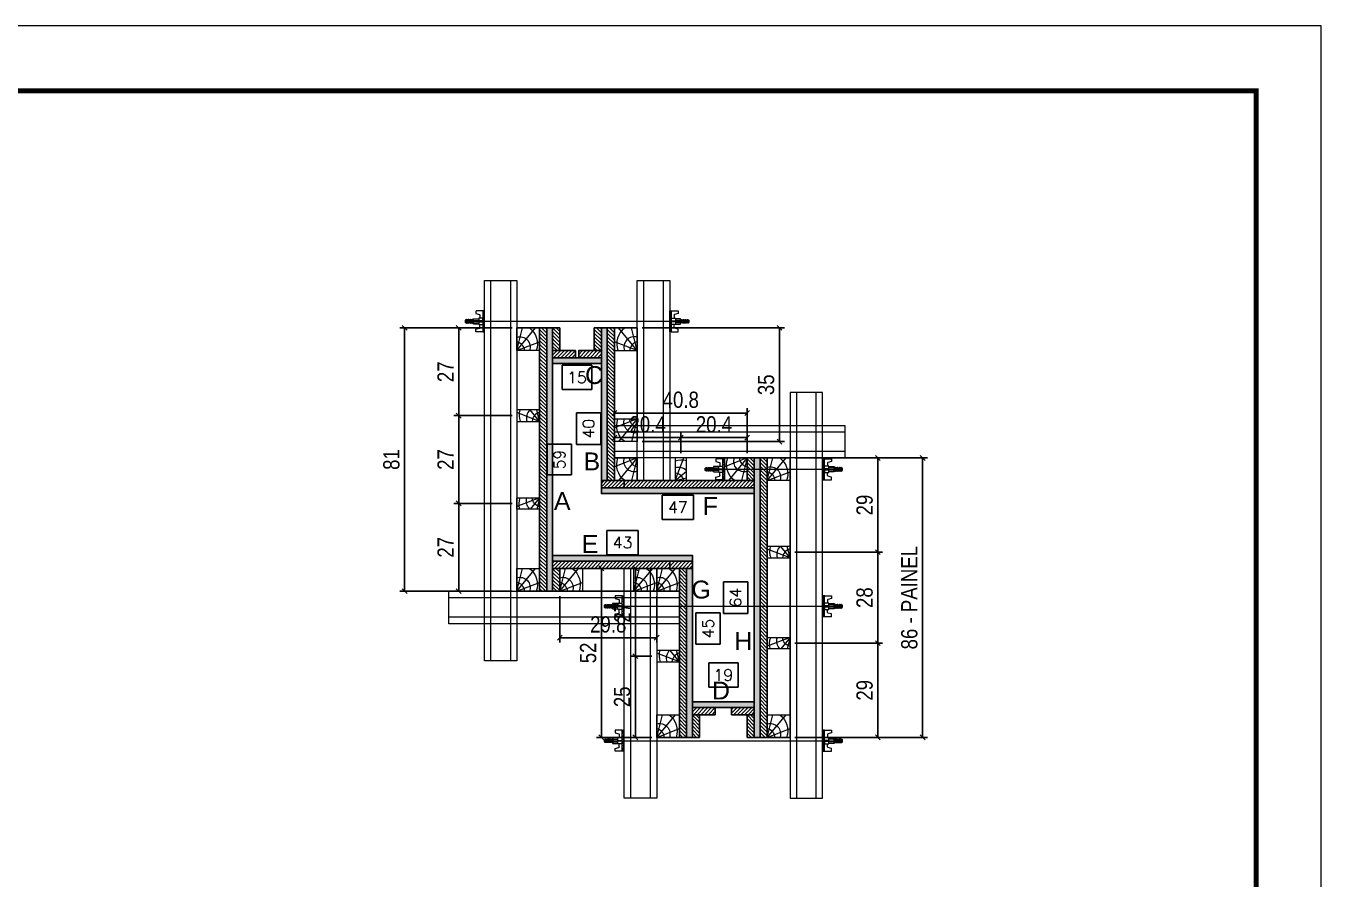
# Model space of a CAD drawing. Extents: x 14400 to 27878, y -21631 to 6985.
# Drawn here: x 16687 to 17483, y -7323 to -6798 of the extents above; entities that cross this region are included whole.
import ezdxf
from ezdxf.enums import TextEntityAlignment as Align

# ---------------------------------------------------------------- set-up
doc = ezdxf.new("R2010")
doc.units = 0
doc.linetypes.add('DASHED', pattern=[0.75, 0.5, -0.25])
for name, color, linetype in [('CHAPA', 1, 'Continuous'), ('COTA', 241, 'Continuous'), ('F-PILARES-S', 170, 'Continuous'), ('MEIO_PONT', 93, 'Continuous'), ('SARRAFO', 251, 'Continuous'), ('TEXTO_GERAL', 7, 'Continuous')]:
    doc.layers.add(name, color=color, linetype=linetype)
for name, color, linetype, lineweight in [('Folhas', 255, 'Continuous', 9), ('Hachura', 251, 'Continuous', 9), ('Madeira', 126, 'Continuous', 18), ('Perfil Metálico', 224, 'Continuous', 18), ('SARRAFO DE PRESSAO', 251, 'DASHED', 9)]:
    doc.layers.add(name, color=color, linetype=linetype, lineweight=lineweight)
doc.styles.add('ARIAL', font='arial.ttf')
doc.styles.add('COTA TECNICA 2X', font='techl___.ttf', dxfattribs={"height": 10})
doc.styles.add('ROMANS', font='romans.shx')
doc.dimstyles.new('SECAO PILAR', dxfattribs={"dimtxt": 10, "dimasz": 3, "dimexe": 3, "dimexo": 3, "dimgap": 3, "dimtad": 1, "dimdec": 1, "dimlfac": 0.5, "dimzin": 12, "dimdsep": 46, "dimtxsty": 'COTA TECNICA 2X', "dimblk1": 'OBLIQUE', "dimblk2": 'OBLIQUE', "dimsah": 1, "dimcen": 0.9, "dimclrd": 256, "dimclre": 256, "dimclrt": 256, "dimadec": 1, "dimazin": 3, "dimtfac": 1, "dimtdec": 1, "dimtmove": 0, "dimatfit": 3, "dimfxl": 1, "dimtolj": 1, "dimtzin": 12, "dimarcsym": 0})
doc.dimstyles.new('SECÇÃO 2', dxfattribs={"dimtxt": 7, "dimasz": 6, "dimexe": 0.18, "dimexo": 2, "dimgap": -4, "dimtad": 3, "dimdec": 1, "dimlfac": 0.5, "dimzin": 12, "dimdsep": 46, "dimtxsty": 'ROMANS', "dimblk": 'ARCHTICK', "dimcen": 0.09, "dimse1": 1, "dimse2": 1, "dimsd1": 1, "dimsd2": 1, "dimclrd": 180, "dimclre": 5, "dimclrt": 1, "dimadec": 0, "dimazin": 3, "dimtfac": 1, "dimtdec": 1, "dimtofl": 0, "dimtmove": 0, "dimatfit": 3, "dimldrblk": 'ARCHTICK', "dimfxl": 1, "dimtolj": 1, "dimtzin": 0, "dimarcsym": 0})
pattern_1 = [(135, (-5794.5849, 2139.9552), (-1.12253202, -1.12253202), [])]
pattern_2 = [(45, (26242.7751, 15901.4115), (-1.12253202, 1.12253202), [])]
pattern_3 = [(135, (-5708.5849, 2049.9552), (-1.12253202, -1.12253202), [])]
pattern_4 = [(45, (26328.7751, 15681.8115), (-1.12253202, 1.12253202), [])]

# ---------------------------------------------------------------- blocks, each defined once
blk = doc.blocks.new('9999999999')
at = {"layer": 'Folhas'}
blk.add_lwpolyline([(98138.98, 34190.21), (99623.98, 34190.21), (99623.98, 35240.21), (98138.98, 35240.21)], close=True, dxfattribs=at)
at = {"layer": 'Folhas', "color": 30, "const_width": 3}
blk.add_lwpolyline([(98213.98, 34230.21), (99583.98, 34230.21), (99583.98, 35200.21), (98213.98, 35200.21)], close=True, dxfattribs=at)
blk = doc.blocks.new('*D2446')
at = {"layer": 'COTA', "color": 180, "lineweight": -2, "transparency": 16777216}
for p, q in [((17097.49, -7086.91), (17078.16, -7086.91)), ((17078.16, -7086.91), (17078.16, -7101.91)), ((17097.49, -7101.91), (17097.49, -7086.91)), ((17078.16, -7101.91), (17097.49, -7101.91))]:
    blk.add_line(p, q, dxfattribs=at)
at = {"layer": 'Defpoints', "color": 0, "transparency": 16777216}
for p in [(17040.82, -7086), (17134.82, -7086), (17134.82, -7105.91)]:
    blk.add_point(p, dxfattribs=at)
at = {"layer": 'COTA', "color": 1, "transparency": 16777216, "insert": (17087.82, -7094.41), "char_height": 7, "attachment_point": 5, "style": 'ROMANS'}
blk.add_mtext('\\A1;47', dxfattribs=at)
blk = doc.blocks.new('_ArchTick')
at = {"color": 0, "linetype": 'ByBlock', "const_width": 0.15}
blk.add_lwpolyline([(-0.5, -0.5), (0.5, 0.5)], dxfattribs=at)
blk = doc.blocks.new('*D2447')
at = {"layer": 'COTA', "color": 180, "lineweight": -2, "transparency": 16777216}
for p, q in [((17130.82, -7140.33), (17115.82, -7140.33)), ((17115.82, -7140.33), (17115.82, -7159.66)), ((17130.82, -7159.66), (17130.82, -7140.33)), ((17115.82, -7159.66), (17130.82, -7159.66))]:
    blk.add_line(p, q, dxfattribs=at)
at = {"layer": 'Defpoints', "color": 0, "transparency": 16777216}
for p in [(17134.82, -7086), (17134.82, -7086), (17134.82, -7214)]:
    blk.add_point(p, dxfattribs=at)
at = {"layer": 'COTA', "color": 1, "transparency": 16777216, "insert": (17123.32, -7150), "char_height": 7, "attachment_point": 5, "rotation": 90, "style": 'ROMANS'}
blk.add_mtext('\\A1;64', dxfattribs=at)
blk = doc.blocks.new('*D2448')
at = {"layer": 'COTA', "color": 180, "lineweight": -2, "transparency": 16777216}
for p, q in [((17113.94, -7159.33), (17098.94, -7159.33)), ((17098.94, -7159.33), (17098.94, -7178.66)), ((17113.94, -7178.66), (17113.94, -7159.33)), ((17098.94, -7178.66), (17113.94, -7178.66))]:
    blk.add_line(p, q, dxfattribs=at)
at = {"layer": 'Defpoints', "color": 0, "transparency": 16777216}
for p in [(17096.82, -7124), (17096.82, -7214), (17117.94, -7214)]:
    blk.add_point(p, dxfattribs=at)
at = {"layer": 'COTA', "color": 1, "transparency": 16777216, "insert": (17106.44, -7169), "char_height": 7, "attachment_point": 5, "rotation": 90, "style": 'ROMANS'}
blk.add_mtext('\\A1;45', dxfattribs=at)
blk = doc.blocks.new('*D2449')
at = {"layer": 'COTA', "color": 180, "lineweight": -2, "transparency": 16777216}
for p, q in [((17124.82, -7190.08), (17106.82, -7190.08)), ((17106.82, -7190.08), (17106.82, -7205.08)), ((17124.82, -7205.08), (17124.82, -7190.08)), ((17106.82, -7205.08), (17124.82, -7205.08))]:
    blk.add_line(p, q, dxfattribs=at)
at = {"layer": 'Defpoints', "color": 0, "transparency": 16777216}
for p in [(17096.82, -7209.08), (17096.82, -7214), (17134.82, -7214)]:
    blk.add_point(p, dxfattribs=at)
at = {"layer": 'COTA', "color": 1, "transparency": 16777216, "insert": (17115.82, -7197.58), "char_height": 7, "attachment_point": 5, "style": 'ROMANS'}
blk.add_mtext('\\A1;19', dxfattribs=at)
blk = doc.blocks.new('*D2450')
at = {"layer": 'COTA', "color": 180, "lineweight": -2, "transparency": 16777216}
for p, q in [((17063.49, -7108.6), (17044.16, -7108.6)), ((17044.16, -7108.6), (17044.16, -7123.6)), ((17063.49, -7123.6), (17063.49, -7108.6)), ((17044.16, -7123.6), (17063.49, -7123.6))]:
    blk.add_line(p, q, dxfattribs=at)
at = {"layer": 'Defpoints', "color": 0, "transparency": 16777216}
for p in [(17010.82, -7124), (17096.82, -7124), (17096.82, -7127.6)]:
    blk.add_point(p, dxfattribs=at)
at = {"layer": 'COTA', "color": 1, "transparency": 16777216, "insert": (17053.82, -7116.1), "char_height": 7, "attachment_point": 5, "style": 'ROMANS'}
blk.add_mtext('\\A1;43', dxfattribs=at)
blk = doc.blocks.new('*D2451')
at = {"layer": 'COTA', "color": 180, "lineweight": -2, "transparency": 16777216}
for p, q in [((17022.51, -7055.5), (17007.51, -7055.5)), ((17007.51, -7055.5), (17007.51, -7074.5)), ((17022.51, -7074.5), (17022.51, -7055.5)), ((17007.51, -7074.5), (17022.51, -7074.5))]:
    blk.add_line(p, q, dxfattribs=at)
at = {"layer": 'Defpoints', "color": 0, "transparency": 16777216}
for p in [(17010.82, -7006), (17026.51, -7006), (17010.82, -7124)]:
    blk.add_point(p, dxfattribs=at)
at = {"layer": 'COTA', "color": 1, "transparency": 16777216, "insert": (17015.01, -7065), "char_height": 7, "attachment_point": 5, "rotation": 90, "style": 'ROMANS'}
blk.add_mtext('\\A1;59', dxfattribs=at)
blk = doc.blocks.new('*D2452')
at = {"layer": 'COTA', "color": 180, "lineweight": -2, "transparency": 16777216}
for p, q in [((17040.42, -7036.33), (17025.42, -7036.33)), ((17025.42, -7036.33), (17025.42, -7055.66)), ((17040.42, -7055.66), (17040.42, -7036.33)), ((17025.42, -7055.66), (17040.42, -7055.66))]:
    blk.add_line(p, q, dxfattribs=at)
at = {"layer": 'Defpoints', "color": 0, "transparency": 16777216}
for p in [(17040.82, -7006), (17044.42, -7006), (17040.82, -7086)]:
    blk.add_point(p, dxfattribs=at)
at = {"layer": 'COTA', "color": 1, "transparency": 16777216, "insert": (17032.92, -7046), "char_height": 7, "attachment_point": 5, "rotation": 90, "style": 'ROMANS'}
blk.add_mtext('\\A1;40', dxfattribs=at)
blk = doc.blocks.new('*D2453')
at = {"layer": 'COTA', "color": 180, "lineweight": -2, "transparency": 16777216}
for p, q in [((17034.99, -7007), (17016.66, -7007)), ((17016.66, -7007), (17016.66, -7022)), ((17034.99, -7022), (17034.99, -7007)), ((17016.66, -7022), (17034.99, -7022))]:
    blk.add_line(p, q, dxfattribs=at)
at = {"layer": 'Defpoints', "color": 0, "transparency": 16777216}
for p in [(17010.82, -7006), (17040.82, -7006), (17010.82, -7026)]:
    blk.add_point(p, dxfattribs=at)
at = {"layer": 'COTA', "color": 1, "transparency": 16777216, "insert": (17025.82, -7014.5), "char_height": 7, "attachment_point": 5, "style": 'ROMANS'}
blk.add_mtext('\\A1;15', dxfattribs=at)
blk = doc.blocks.new('_Oblique')
at = {"color": 0, "linetype": 'ByBlock', "lineweight": -2}
blk.add_line((-0.5, -0.5), (0.5, 0.5), dxfattribs=at)
blk = doc.blocks.new('*D2454')
at = {"layer": 'COTA', "lineweight": -2, "transparency": 16777216}
for p, q in [((17159.82, -7064), (17241.37, -7064)), ((17238.37, -7064), (17238.37, -7236)), ((17159.82, -7236), (17241.37, -7236))]:
    blk.add_line(p, q, dxfattribs=at)
at = {"layer": 'Defpoints', "color": 0, "transparency": 16777216}
for p in [(17156.82, -7064), (17156.82, -7236), (17238.37, -7236)]:
    blk.add_point(p, dxfattribs=at)
at = {"layer": 'COTA', "lineweight": -2, "transparency": 16777216, "xscale": 3, "yscale": 3, "zscale": 3}
for p, rotation in [((17238.37, -7064), 90), ((17238.37, -7236), 270)]:
    blk.add_blockref('_Oblique', p, dxfattribs=dict(at, rotation=rotation))
at = {"layer": 'COTA', "transparency": 16777216, "insert": (17230.24, -7150), "char_height": 10, "attachment_point": 5, "rotation": 90, "style": 'COTA TECNICA 2X'}
blk.add_mtext('\\A1;86 - PAINEL', dxfattribs=at)
blk = doc.blocks.new('PONTALETE')
at = {"layer": 'Madeira'}
for q in [(2.71, 7), (7, 5.76), (7, 1.74)]:
    blk.add_line((0, 0), q, dxfattribs=at)
blk.add_lwpolyline([(0, 0), (7, 0), (7, 7), (0, 7)], close=True, dxfattribs=at)
for centre, radius, start, end in [((2.04, 0.06), 6.23, 37.2818, 109.0913), ((1.09, 0.9), 3.19, 343.603, 109.9847), ((-0.21, -0.78), 3.09, 14.6322, 86.0383)]:
    blk.add_arc(centre, radius, start, end, dxfattribs=at)
blk = doc.blocks.new('MEIO PONTALETE')
at = {"layer": 'Madeira'}
for q in [(2.71, 7), (3.5, 2.88), (3.5, 0.87)]:
    blk.add_line((0, 0), q, dxfattribs=at)
blk.add_lwpolyline([(0, 0), (3.5, 0), (3.5, 7), (0, 7)], close=True, dxfattribs=at)
for centre, radius, start, end in [((2.04, 0.06), 6.23, 76.4499, 109.0913), ((1.09, 0.9), 3.19, 40.9063, 109.9847), ((-0.21, -0.78), 3.09, 14.6322, 86.0383)]:
    blk.add_arc(centre, radius, start, end, dxfattribs=at)
blk = doc.blocks.new('*D2764')
at = {"layer": 'COTA', "lineweight": -2, "transparency": 16777216}
for p, q in [((16985.82, -6984), (16950.01, -6984)), ((16953.01, -6984), (16953.01, -7038)), ((16985.82, -7038), (16950.01, -7038))]:
    blk.add_line(p, q, dxfattribs=at)
at = {"layer": 'Defpoints', "color": 0, "transparency": 16777216}
for p in [(16988.82, -6984), (16953.01, -7038), (16988.82, -7038)]:
    blk.add_point(p, dxfattribs=at)
at = {"layer": 'COTA', "lineweight": -2, "transparency": 16777216, "xscale": 3, "yscale": 3, "zscale": 3}
for p, rotation in [((16953.01, -6984), 90), ((16953.01, -7038), 270)]:
    blk.add_blockref('_Oblique', p, dxfattribs=dict(at, rotation=rotation))
at = {"layer": 'COTA', "transparency": 16777216, "insert": (16944.94, -7011), "char_height": 10, "attachment_point": 5, "rotation": 90, "style": 'COTA TECNICA 2X'}
blk.add_mtext('\\A1;27', dxfattribs=at)
blk = doc.blocks.new('*D2765')
at = {"layer": 'COTA', "lineweight": -2, "transparency": 16777216}
for p, q in [((16985.82, -7038), (16950.01, -7038)), ((16953.01, -7038), (16953.01, -7092)), ((16985.82, -7092), (16950.01, -7092))]:
    blk.add_line(p, q, dxfattribs=at)
at = {"layer": 'Defpoints', "color": 0, "transparency": 16777216}
for p in [(16988.82, -7038), (16953.01, -7092), (16988.82, -7092)]:
    blk.add_point(p, dxfattribs=at)
at = {"layer": 'COTA', "lineweight": -2, "transparency": 16777216, "xscale": 3, "yscale": 3, "zscale": 3}
for p, rotation in [((16953.01, -7038), 90), ((16953.01, -7092), 270)]:
    blk.add_blockref('_Oblique', p, dxfattribs=dict(at, rotation=rotation))
at = {"layer": 'COTA', "transparency": 16777216, "insert": (16944.94, -7065), "char_height": 10, "attachment_point": 5, "rotation": 90, "style": 'COTA TECNICA 2X'}
blk.add_mtext('\\A1;27', dxfattribs=at)
blk = doc.blocks.new('*D2766')
at = {"layer": 'COTA', "lineweight": -2, "transparency": 16777216}
for p, q in [((16985.82, -7092), (16950.01, -7092)), ((16953.01, -7092), (16953.01, -7146)), ((16985.82, -7146), (16950.01, -7146))]:
    blk.add_line(p, q, dxfattribs=at)
at = {"layer": 'Defpoints', "color": 0, "transparency": 16777216}
for p in [(16988.82, -7092), (16953.01, -7146), (16988.82, -7146)]:
    blk.add_point(p, dxfattribs=at)
at = {"layer": 'COTA', "lineweight": -2, "transparency": 16777216, "xscale": 3, "yscale": 3, "zscale": 3}
for p, rotation in [((16953.01, -7092), 90), ((16953.01, -7146), 270)]:
    blk.add_blockref('_Oblique', p, dxfattribs=dict(at, rotation=rotation))
at = {"layer": 'COTA', "transparency": 16777216, "insert": (16944.94, -7119), "char_height": 10, "attachment_point": 5, "rotation": 90, "style": 'COTA TECNICA 2X'}
blk.add_mtext('\\A1;27', dxfattribs=at)
blk = doc.blocks.new('C')
at = {"layer": 'Hachura', "color": 0}
for p, q in [((0, 3.22), (0, -3.22)), ((0.45, 3.22), (0, 3.22)), ((0.46, 3.16), (0, 3.16)), ((0.46, 3.05), (0, 3.05)), ((0.46, 2.88), (0, 2.88)), ((0, 2.75), (0, -1.16)), ((0.46, 2.65), (0, 2.65)), ((0.46, 2.23), (0, 2.23)), ((0.46, 1.51), (0, 1.51)), ((0.39, 0.49), (0.17, 0.49)), ((0.45, -3.23), (0.45, 3.22)), ((0.45, 3.22), (2.58, 3.22)), ((1.74, 0.97), (0.45, 0.97)), ((1.45, 0.1), (0.45, 0.1)), ((1.35, 1.94), (1.35, 0.96)), ((2.58, 2.39), (1.47, 2.09)), ((1.74, -0.97), (1.74, 0.97)), ((1.74, 0.97), (1.74, 0.84)), ((1.74, 0.97), (1.74, 0.84)), ((1.74, 0.84), (3.35, 0.84)), ((3.35, 0.45), (1.74, 0.45)), ((2.58, 3.22), (2.58, 2.39)), ((3.32, 0.84), (3.32, -0.84)), ((3.35, 0.84), (3.35, -0.84)), ((3.68, 0.45), (3.35, 0.45)), ((3.84, -0.52), (3.35, 0.45)), ((3.35, 0.06), (3.67, -0.57)), ((3.68, 0.45), (4.16, -0.52)), ((3.72, 0.5), (4.25, -0.57)), ((4.37, -0.55), (3.83, 0.53)), ((4.15, 0.45), (3.93, 0.45)), ((4.42, -0.52), (3.93, 0.45)), ((4.15, 0.45), (4.26, 0.45)), ((4.26, 0.45), (4.74, -0.52)), ((4.3, 0.5), (4.83, -0.57)), ((4.95, -0.55), (4.41, 0.53)), ((4.51, 0.45), (4.84, 0.45)), ((5, -0.52), (4.51, 0.45)), ((4.84, 0.45), (5.32, -0.52)), ((4.88, 0.5), (5.41, -0.57)), ((5.53, -0.55), (4.99, 0.53)), ((5.58, -0.52), (5.09, 0.45)), ((5.42, 0.45), (5.09, 0.45)), ((5.58, -0.52), (5.09, 0.45)), ((5.42, 0.45), (5.74, -0.19)), ((5.46, 0.5), (5.74, -0.07)), ((5.74, 0.19), (5.57, 0.53)), ((5.74, 0.32), (5.68, 0.45)), ((5.68, 0.45), (5.74, 0.45)), ((5.74, 0.45), (5.9, 0.29)), ((5.74, 0.45), (5.74, -0.52)), ((5.9, -0.36), (5.9, 0.29)), ((0.45, 0), (0, 0)), ((0.46, -1.52), (0, -1.52)), ((0.46, -2.23), (0, -2.23)), ((0.46, -2.65), (0, -2.65)), ((0.46, -2.88), (0, -2.88)), ((0.46, -3.05), (0, -3.05)), ((0.46, -3.16), (0, -3.16)), ((0, -3.22), (2.57, -3.22)), ((0.08, -0.48), (0.29, -0.48)), ((0.29, -0.48), (0.4, -0.48)), ((0.45, 0), (0.45, -0.97)), ((0.45, -0.16), (1.45, -0.16)), ((0.45, -0.65), (0.45, -0.32)), ((0.45, -3.23), (0.45, -0.65)), ((0.45, -0.97), (1.74, -0.97)), ((1.35, -1.94), (1.35, -0.97)), ((2.58, -2.39), (1.47, -2.1)), ((3.35, -0.32), (1.74, -0.32)), ((3.35, -0.84), (1.74, -0.84)), ((2.58, -3.23), (2.58, -2.39)), ((3.35, -0.07), (3.58, -0.52)), ((3.35, -0.52), (3.58, -0.52)), ((3.84, -0.52), (4.16, -0.52)), ((4.42, -0.52), (4.74, -0.52)), ((4.63, -0.52), (4.74, -0.52)), ((5, -0.52), (5.32, -0.52)), ((5.58, -0.52), (5.74, -0.52)), ((5.74, -0.52), (5.9, -0.36)), ((5.74, -0.52), (5.74, -0.52))]:
    blk.add_line(p, q, dxfattribs=at)
for centre, radius, start, end in [((1.52, 1.94), 0.161, 104.7436, 180), ((1.44, -0.03), 0.129, 272.695, 87.305), ((3.81, 0.39), 0.143, 25.5688, 154.4312), ((4.39, 0.39), 0.143, 25.5688, 154.4312), ((4.97, 0.39), 0.143, 25.5688, 154.4312), ((5.55, 0.39), 0.143, 25.5688, 154.4312), ((0.17, -0.37), 0.174, 221.744, 317.8592), ((1.52, -1.94), 0.161, 180, 255.2564), ((3.71, -0.4), 0.174, 222.1408, 318.256), ((4.29, -0.4), 0.174, 222.1408, 318.256), ((4.87, -0.4), 0.174, 222.1408, 318.256), ((5.45, -0.4), 0.174, 222.1408, 318.256), ((5.61, -0.4), 0.174, 317.8592, 318.256)]:
    blk.add_arc(centre, radius, start, end, dxfattribs=at)
blk = doc.blocks.new('*D2767')
at = {"layer": 'COTA', "lineweight": -2, "transparency": 16777216}
for p, q in [((17065.82, -6984), (17153.34, -6984)), ((17150.34, -6984), (17150.34, -7054)), ((17065.82, -7054), (17153.34, -7054))]:
    blk.add_line(p, q, dxfattribs=at)
at = {"layer": 'Defpoints', "color": 0, "transparency": 16777216}
for p in [(17062.82, -6984), (17062.82, -7054), (17150.34, -7054)]:
    blk.add_point(p, dxfattribs=at)
at = {"layer": 'COTA', "lineweight": -2, "transparency": 16777216, "xscale": 3, "yscale": 3, "zscale": 3}
for p, rotation in [((17150.34, -6984), 90), ((17150.34, -7054), 270)]:
    blk.add_blockref('_Oblique', p, dxfattribs=dict(at, rotation=rotation))
at = {"layer": 'COTA', "transparency": 16777216, "insert": (17142.12, -7019), "char_height": 10, "attachment_point": 5, "rotation": 90, "style": 'COTA TECNICA 2X'}
blk.add_mtext('\\A1;35', dxfattribs=at)
blk = doc.blocks.new('*D2770')
at = {"layer": 'COTA', "lineweight": -2, "transparency": 16777216}
for p, q in [((17048.82, -7061), (17048.82, -7033.41)), ((17130.42, -7061), (17130.42, -7033.41)), ((17130.42, -7036.41), (17048.82, -7036.41))]:
    blk.add_line(p, q, dxfattribs=at)
at = {"layer": 'Defpoints', "color": 0, "transparency": 16777216}
for p in [(17048.82, -7036.41), (17048.82, -7064), (17130.42, -7064)]:
    blk.add_point(p, dxfattribs=at)
at = {"layer": 'COTA', "lineweight": -2, "transparency": 16777216, "xscale": 3, "yscale": 3, "zscale": 3, "rotation": 180}
blk.add_blockref('_Oblique', (17048.82, -7036.41), dxfattribs=at)
at = {"layer": 'COTA', "lineweight": -2, "transparency": 16777216, "xscale": 3, "yscale": 3, "zscale": 3}
blk.add_blockref('_Oblique', (17130.42, -7036.41), dxfattribs=at)
at = {"layer": 'COTA', "transparency": 16777216, "insert": (17089.62, -7028.28), "char_height": 10, "attachment_point": 5, "style": 'COTA TECNICA 2X'}
blk.add_mtext('\\A1;40.8', dxfattribs=at)
blk = doc.blocks.new('*D2771')
at = {"layer": 'COTA', "lineweight": -2, "transparency": 16777216}
for p, q in [((17048.82, -7061), (17048.82, -7048.52)), ((17089.62, -7061), (17089.62, -7048.52)), ((17048.82, -7051.52), (17089.62, -7051.52))]:
    blk.add_line(p, q, dxfattribs=at)
at = {"layer": 'Defpoints', "color": 0, "transparency": 16777216}
for p in [(17089.62, -7051.52), (17048.82, -7064), (17089.62, -7064)]:
    blk.add_point(p, dxfattribs=at)
at = {"layer": 'COTA', "lineweight": -2, "transparency": 16777216, "xscale": 3, "yscale": 3, "zscale": 3, "rotation": 180}
blk.add_blockref('_Oblique', (17048.82, -7051.52), dxfattribs=at)
at = {"layer": 'COTA', "lineweight": -2, "transparency": 16777216, "xscale": 3, "yscale": 3, "zscale": 3}
blk.add_blockref('_Oblique', (17089.62, -7051.52), dxfattribs=at)
at = {"layer": 'COTA', "transparency": 16777216, "insert": (17069.22, -7043.42), "char_height": 10, "attachment_point": 5, "style": 'COTA TECNICA 2X'}
blk.add_mtext('\\A1;20.4', dxfattribs=at)
blk = doc.blocks.new('*D2772')
at = {"layer": 'COTA', "lineweight": -2, "transparency": 16777216}
for p, q in [((17089.62, -7061), (17089.62, -7048.52)), ((17130.42, -7061), (17130.42, -7048.52)), ((17089.62, -7051.52), (17130.42, -7051.52))]:
    blk.add_line(p, q, dxfattribs=at)
at = {"layer": 'Defpoints', "color": 0, "transparency": 16777216}
for p in [(17130.42, -7051.52), (17089.62, -7064), (17130.42, -7064)]:
    blk.add_point(p, dxfattribs=at)
at = {"layer": 'COTA', "lineweight": -2, "transparency": 16777216, "xscale": 3, "yscale": 3, "zscale": 3, "rotation": 180}
blk.add_blockref('_Oblique', (17089.62, -7051.52), dxfattribs=at)
at = {"layer": 'COTA', "lineweight": -2, "transparency": 16777216, "xscale": 3, "yscale": 3, "zscale": 3}
blk.add_blockref('_Oblique', (17130.42, -7051.52), dxfattribs=at)
at = {"layer": 'COTA', "transparency": 16777216, "insert": (17110.02, -7043.42), "char_height": 10, "attachment_point": 5, "style": 'COTA TECNICA 2X'}
blk.add_mtext('\\A1;20.4', dxfattribs=at)
blk = doc.blocks.new('*D2773')
at = {"layer": 'COTA', "lineweight": -2, "transparency": 16777216}
for p, q in [((17071.82, -7132), (17037.81, -7132)), ((17040.81, -7236), (17040.81, -7132)), ((17071.82, -7236), (17037.81, -7236))]:
    blk.add_line(p, q, dxfattribs=at)
at = {"layer": 'Defpoints', "color": 0, "transparency": 16777216}
for p in [(17040.81, -7132), (17074.82, -7132), (17074.82, -7236)]:
    blk.add_point(p, dxfattribs=at)
at = {"layer": 'COTA', "lineweight": -2, "transparency": 16777216, "xscale": 3, "yscale": 3, "zscale": 3}
for p, rotation in [((17040.81, -7132), 90), ((17040.81, -7236), 270)]:
    blk.add_blockref('_Oblique', p, dxfattribs=dict(at, rotation=rotation))
at = {"layer": 'COTA', "transparency": 16777216, "insert": (17032.71, -7184), "char_height": 10, "attachment_point": 5, "rotation": 90, "style": 'COTA TECNICA 2X'}
blk.add_mtext('\\A1;52', dxfattribs=at)
blk = doc.blocks.new('*D2774')
at = {"layer": 'COTA', "lineweight": -2, "transparency": 16777216}
for p, q in [((16985.82, -6984), (16916.77, -6984)), ((16919.77, -7146), (16919.77, -6984)), ((16985.82, -7146), (16916.77, -7146))]:
    blk.add_line(p, q, dxfattribs=at)
at = {"layer": 'Defpoints', "color": 0, "transparency": 16777216}
for p in [(16919.77, -6984), (16988.82, -6984), (16988.82, -7146)]:
    blk.add_point(p, dxfattribs=at)
at = {"layer": 'COTA', "lineweight": -2, "transparency": 16777216, "xscale": 3, "yscale": 3, "zscale": 3}
for p, rotation in [((16919.77, -6984), 90), ((16919.77, -7146), 270)]:
    blk.add_blockref('_Oblique', p, dxfattribs=dict(at, rotation=rotation))
at = {"layer": 'COTA', "transparency": 16777216, "insert": (16911.67, -7065), "char_height": 10, "attachment_point": 5, "rotation": 90, "style": 'COTA TECNICA 2X'}
blk.add_mtext('\\A1;81', dxfattribs=at)
blk = doc.blocks.new('*D2775')
at = {"layer": 'COTA', "lineweight": -2, "transparency": 16777216}
for p, q in [((17071.82, -7132), (17058.69, -7132)), ((17061.69, -7132), (17061.69, -7186)), ((17071.82, -7186), (17058.69, -7186))]:
    blk.add_line(p, q, dxfattribs=at)
at = {"layer": 'Defpoints', "color": 0, "transparency": 16777216}
for p in [(17074.82, -7132), (17061.69, -7186), (17074.82, -7186)]:
    blk.add_point(p, dxfattribs=at)
at = {"layer": 'COTA', "lineweight": -2, "transparency": 16777216, "xscale": 3, "yscale": 3, "zscale": 3}
for p, rotation in [((17061.69, -7132), 90), ((17061.69, -7186), 270)]:
    blk.add_blockref('_Oblique', p, dxfattribs=dict(at, rotation=rotation))
at = {"layer": 'COTA', "transparency": 16777216, "insert": (17053.61, -7159), "char_height": 10, "attachment_point": 5, "rotation": 90, "style": 'COTA TECNICA 2X'}
blk.add_mtext('\\A1;27', dxfattribs=at)
blk = doc.blocks.new('*D2776')
at = {"layer": 'COTA', "lineweight": -2, "transparency": 16777216}
for p, q in [((17071.82, -7186), (17058.69, -7186)), ((17061.69, -7186), (17061.69, -7236)), ((17071.82, -7236), (17058.69, -7236))]:
    blk.add_line(p, q, dxfattribs=at)
at = {"layer": 'Defpoints', "color": 0, "transparency": 16777216}
for p in [(17074.82, -7186), (17061.69, -7236), (17074.82, -7236)]:
    blk.add_point(p, dxfattribs=at)
at = {"layer": 'COTA', "lineweight": -2, "transparency": 16777216, "xscale": 3, "yscale": 3, "zscale": 3}
for p, rotation in [((17061.69, -7186), 90), ((17061.69, -7236), 270)]:
    blk.add_blockref('_Oblique', p, dxfattribs=dict(at, rotation=rotation))
at = {"layer": 'COTA', "transparency": 16777216, "insert": (17053.58, -7211), "char_height": 10, "attachment_point": 5, "rotation": 90, "style": 'COTA TECNICA 2X'}
blk.add_mtext('\\A1;25', dxfattribs=at)
blk = doc.blocks.new('*D2777')
at = {"layer": 'COTA', "lineweight": -2, "transparency": 16777216}
for p, q in [((17159.82, -7178), (17213.8, -7178)), ((17210.8, -7236), (17210.8, -7178)), ((17159.82, -7236), (17213.8, -7236))]:
    blk.add_line(p, q, dxfattribs=at)
at = {"layer": 'Defpoints', "color": 0, "transparency": 16777216}
for p in [(17156.82, -7178), (17210.8, -7178), (17156.82, -7236)]:
    blk.add_point(p, dxfattribs=at)
at = {"layer": 'COTA', "lineweight": -2, "transparency": 16777216, "xscale": 3, "yscale": 3, "zscale": 3}
for p, rotation in [((17210.8, -7178), 90), ((17210.8, -7236), 270)]:
    blk.add_blockref('_Oblique', p, dxfattribs=dict(at, rotation=rotation))
at = {"layer": 'COTA', "transparency": 16777216, "insert": (17202.72, -7207), "char_height": 10, "attachment_point": 5, "rotation": 90, "style": 'COTA TECNICA 2X'}
blk.add_mtext('\\A1;29', dxfattribs=at)
blk = doc.blocks.new('*D2778')
at = {"layer": 'COTA', "lineweight": -2, "transparency": 16777216}
for p, q in [((17159.82, -7122), (17213.8, -7122)), ((17210.8, -7178), (17210.8, -7122)), ((17159.82, -7178), (17213.8, -7178))]:
    blk.add_line(p, q, dxfattribs=at)
at = {"layer": 'Defpoints', "color": 0, "transparency": 16777216}
for p in [(17156.82, -7122), (17210.8, -7122), (17156.82, -7178)]:
    blk.add_point(p, dxfattribs=at)
at = {"layer": 'COTA', "lineweight": -2, "transparency": 16777216, "xscale": 3, "yscale": 3, "zscale": 3}
for p, rotation in [((17210.8, -7122), 90), ((17210.8, -7178), 270)]:
    blk.add_blockref('_Oblique', p, dxfattribs=dict(at, rotation=rotation))
at = {"layer": 'COTA', "transparency": 16777216, "insert": (17202.71, -7150), "char_height": 10, "attachment_point": 5, "rotation": 90, "style": 'COTA TECNICA 2X'}
blk.add_mtext('\\A1;28', dxfattribs=at)
blk = doc.blocks.new('*D2779')
at = {"layer": 'COTA', "lineweight": -2, "transparency": 16777216}
for p, q in [((17159.82, -7064), (17213.8, -7064)), ((17210.8, -7122), (17210.8, -7064)), ((17159.82, -7122), (17213.8, -7122))]:
    blk.add_line(p, q, dxfattribs=at)
at = {"layer": 'Defpoints', "color": 0, "transparency": 16777216}
for p in [(17156.82, -7064), (17210.8, -7064), (17156.82, -7122)]:
    blk.add_point(p, dxfattribs=at)
at = {"layer": 'COTA', "lineweight": -2, "transparency": 16777216, "xscale": 3, "yscale": 3, "zscale": 3}
for p, rotation in [((17210.8, -7064), 90), ((17210.8, -7122), 270)]:
    blk.add_blockref('_Oblique', p, dxfattribs=dict(at, rotation=rotation))
at = {"layer": 'COTA', "transparency": 16777216, "insert": (17202.72, -7093), "char_height": 10, "attachment_point": 5, "rotation": 90, "style": 'COTA TECNICA 2X'}
blk.add_mtext('\\A1;29', dxfattribs=at)
blk = doc.blocks.new('*D2798')
at = {"layer": 'COTA', "lineweight": -2, "transparency": 16777216}
for p, q in [((17015.22, -7149), (17015.22, -7177.62)), ((17074.82, -7149), (17074.82, -7177.62)), ((17015.22, -7174.62), (17074.82, -7174.62))]:
    blk.add_line(p, q, dxfattribs=at)
at = {"layer": 'Defpoints', "color": 0, "transparency": 16777216}
for p in [(17015.22, -7146), (17074.82, -7146), (17074.82, -7174.62)]:
    blk.add_point(p, dxfattribs=at)
at = {"layer": 'COTA', "lineweight": -2, "transparency": 16777216, "xscale": 3, "yscale": 3, "zscale": 3, "rotation": 180}
blk.add_blockref('_Oblique', (17015.22, -7174.62), dxfattribs=at)
at = {"layer": 'COTA', "lineweight": -2, "transparency": 16777216, "xscale": 3, "yscale": 3, "zscale": 3}
blk.add_blockref('_Oblique', (17074.82, -7174.62), dxfattribs=at)
at = {"layer": 'COTA', "transparency": 16777216, "insert": (17045.02, -7166.51), "char_height": 10, "attachment_point": 5, "style": 'COTA TECNICA 2X'}
blk.add_mtext('\\A1;29.8', dxfattribs=at)

msp = doc.modelspace()

# ---------------------------------------------------------------- hatches: boundary and pattern name
at = {"layer": 'Hachura'}
h = msp.add_hatch(dxfattribs=at)
h.set_pattern_fill('ANSI31', color=256, scale=0.5, angle=90, style=0)
h.set_pattern_definition(pattern_1)
h.paths.add_polyline_path([(17007.223, -6983.997), (17002.823, -6983.997), (17002.823, -7145.997), (17007.223, -7145.997)])
h = msp.add_hatch(color=256, dxfattribs=at)
h.dxf.hatch_style = 1
h.paths.add_polyline_path([(17007.223, -7145.997), (17010.823, -7145.997), (17010.823, -6983.997), (17007.223, -6983.997)])
h = msp.add_hatch(dxfattribs=at)
h.set_pattern_fill('ANSI31', color=256, scale=0.5, angle=90, style=0)
h.set_pattern_definition(pattern_1)
h.paths.add_polyline_path([(17010.823, -6997.997), (17015.223, -6997.997), (17015.223, -6983.997), (17010.823, -6983.997)])
h = msp.add_hatch(dxfattribs=at)
h.set_pattern_fill('ANSI31', color=256, scale=0.5, angle=90, style=0)
h.set_pattern_definition(pattern_1)
h.paths.add_polyline_path([(17040.823, -6997.997), (17036.423, -6997.997), (17036.423, -6983.997), (17040.823, -6983.997)])
h = msp.add_hatch(color=256, dxfattribs=at)
h.dxf.hatch_style = 1
h.paths.add_polyline_path([(17044.423, -7077.997), (17040.823, -7077.997), (17040.823, -6983.997), (17044.423, -6983.997)])
h = msp.add_hatch(dxfattribs=at)
h.set_pattern_fill('ANSI31', color=256, scale=0.5, angle=90, style=0)
h.set_pattern_definition([(135, (-5786.5849, 2139.9552), (-1.12253202, -1.12253202), [])])
h.paths.add_polyline_path([(17048.823, -7077.997), (17044.423, -7077.997), (17044.423, -6983.997), (17048.823, -6983.997)])
h = msp.add_hatch(dxfattribs=at)
h.set_pattern_fill('ANSI31', color=256, scale=0.5, style=0)
h.set_pattern_definition(pattern_2)
h.paths.add_polyline_path([(17010.823, -6997.997), (17010.823, -7002.397), (17024.823, -7002.397), (17024.823, -6997.997)])
h = msp.add_hatch(color=256, dxfattribs=at)
h.dxf.hatch_style = 1
h.paths.add_polyline_path([(17040.823, -7002.397), (17040.823, -7005.997), (17010.823, -7005.997), (17010.823, -7002.397)])
h = msp.add_hatch(color=256, dxfattribs=at)
h.dxf.hatch_style = 1
h.paths.add_polyline_path([(17040.823, -7002.397), (17040.823, -7005.997), (17010.823, -7005.997), (17010.823, -7002.397)])
h = msp.add_hatch(dxfattribs=at)
h.set_pattern_fill('ANSI31', color=256, scale=0.5, style=0)
h.set_pattern_definition(pattern_2)
h.paths.add_polyline_path([(17040.823, -6997.997), (17040.823, -7002.397), (17026.823, -7002.397), (17026.823, -6997.997)])
h = msp.add_hatch(dxfattribs=at)
h.set_pattern_fill('ANSI31', color=256, scale=0.5, angle=90, style=0)
h.set_pattern_definition([(135, (-5708.5849, 2057.1552), (-1.12253202, -1.12253202), [])])
h.paths.add_polyline_path([(17134.823, -7077.997), (17130.423, -7077.997), (17130.423, -7063.997), (17134.823, -7063.997)])
h = msp.add_hatch(color=256, dxfattribs=at)
h.dxf.hatch_style = 1
h.paths.add_polyline_path([(17138.423, -7235.997), (17134.823, -7235.997), (17134.823, -7063.997), (17138.423, -7063.997)])
h = msp.add_hatch(dxfattribs=at)
h.set_pattern_fill('ANSI31', color=256, scale=0.5, angle=90, style=0)
h.set_pattern_definition([(135, (-5692.5849, 2060.3552), (-1.12253202, -1.12253202), [])])
h.paths.add_polyline_path([(17142.823, -7235.997), (17138.423, -7235.997), (17138.423, -7063.997), (17142.823, -7063.997)])
h = msp.add_hatch(color=256, dxfattribs=at)
h.dxf.hatch_style = 1
h.paths.add_polyline_path([(17134.823, -7085.997), (17134.823, -7082.397), (17040.823, -7082.397), (17040.823, -7085.997)])
h = msp.add_hatch(color=256, dxfattribs=at)
h.dxf.hatch_style = 1
h.paths.add_polyline_path([(17134.823, -7085.997), (17134.823, -7082.397), (17040.823, -7082.397), (17040.823, -7085.997)])
h = msp.add_hatch(color=256, dxfattribs=at)
h.dxf.hatch_style = 1
h.paths.add_polyline_path([(17096.823, -7123.997), (17096.823, -7127.597), (17010.823, -7127.597), (17010.823, -7123.997)])
h = msp.add_hatch(color=256, dxfattribs=at)
h.dxf.hatch_style = 1
h.paths.add_polyline_path([(17096.823, -7123.997), (17096.823, -7127.597), (17010.823, -7127.597), (17010.823, -7123.997)])
h = msp.add_hatch(dxfattribs=at)
h.set_pattern_fill('ANSI31', color=256, scale=0.5, angle=90, style=0)
h.set_pattern_definition(pattern_1)
h.paths.add_polyline_path([(17010.823, -7131.997), (17015.223, -7131.997), (17015.223, -7145.997), (17010.823, -7145.997)])
h = msp.add_hatch(dxfattribs=at)
h.set_pattern_fill('ANSI31', color=256, scale=0.5, angle=90, style=0)
h.set_pattern_definition([(135, (-5742.1849, 1991.9552), (-1.12253202, -1.12253202), [])])
h.paths.add_polyline_path([(17093.223, -7235.997), (17088.823, -7235.997), (17088.823, -7131.997), (17093.223, -7131.997)])
h = msp.add_hatch(color=256, dxfattribs=at)
h.dxf.hatch_style = 1
h.paths.add_polyline_path([(17093.223, -7235.997), (17096.823, -7235.997), (17096.823, -7131.997), (17093.223, -7131.997)])
h = msp.add_hatch(color=256, dxfattribs=at)
h.dxf.hatch_style = 1
h.paths.add_polyline_path([(17134.823, -7213.997), (17134.823, -7217.597), (17096.823, -7217.597), (17096.823, -7213.997)])
h = msp.add_hatch(color=256, dxfattribs=at)
h.dxf.hatch_style = 1
h.paths.add_polyline_path([(17134.823, -7213.997), (17134.823, -7217.597), (17096.823, -7217.597), (17096.823, -7213.997)])
h = msp.add_hatch(dxfattribs=at)
h.set_pattern_fill('ANSI31', color=256, scale=0.5, style=0)
h.set_pattern_definition(pattern_4)
h.paths.add_polyline_path([(17096.823, -7217.597), (17096.823, -7221.997), (17110.823, -7221.997), (17110.823, -7217.597)])
h = msp.add_hatch(dxfattribs=at)
h.set_pattern_fill('ANSI31', color=256, scale=0.5, angle=90, style=0)
h.set_pattern_definition(pattern_3)
h.paths.add_polyline_path([(17096.823, -7221.997), (17101.223, -7221.997), (17101.223, -7235.997), (17096.823, -7235.997)])
h = msp.add_hatch(dxfattribs=at)
h.set_pattern_fill('ANSI31', color=256, scale=0.5, style=0)
h.set_pattern_definition(pattern_4)
h.paths.add_polyline_path([(17134.823, -7217.597), (17134.823, -7221.997), (17120.823, -7221.997), (17120.823, -7217.597)])
h = msp.add_hatch(dxfattribs=at)
h.set_pattern_fill('ANSI31', color=256, scale=0.5, angle=90, style=0)
h.set_pattern_definition(pattern_3)
h.paths.add_polyline_path([(17134.823, -7221.997), (17130.423, -7221.997), (17130.423, -7235.997), (17134.823, -7235.997)])
at = {"layer": 'SARRAFO'}
h = msp.add_hatch(dxfattribs=at)
h.set_pattern_fill('ANSI31', color=256, scale=0.5, style=0)
h.set_pattern_definition([(45, (26272.7751, 15939.4115), (-1.12253202, 1.12253202), [])])
h.paths.add_polyline_path([(17040.823, -7077.997), (17040.823, -7082.397), (17134.823, -7082.397), (17134.823, -7077.997)])
h = msp.add_hatch(dxfattribs=at)
h.set_pattern_fill('ANSI31', color=256, scale=0.5, style=0)
h.set_pattern_definition(pattern_2)
h.paths.add_polyline_path([(17010.823, -7131.997), (17010.823, -7127.597), (17096.823, -7127.597), (17096.823, -7131.997)])

# ---------------------------------------------------------------- linework, layer by layer
at = {"layer": 'CHAPA'}
for points in [[(17007.223, -7145.997), (17010.823, -7145.997), (17010.823, -6983.997), (17007.223, -6983.997), (17007.223, -7145.997)], [(17044.423, -7077.997), (17040.823, -7077.997), (17040.823, -6983.997), (17044.423, -6983.997), (17044.423, -7077.997)], [(17138.423, -7235.997), (17134.823, -7235.997), (17134.823, -7063.997), (17138.423, -7063.997), (17138.423, -7235.997)], [(17093.223, -7235.997), (17096.823, -7235.997), (17096.823, -7131.997), (17093.223, -7131.997), (17093.223, -7235.997)]]:
    msp.add_lwpolyline(points, dxfattribs=at)
for points in [[(17040.823, -7002.397), (17040.823, -7005.997), (17010.823, -7005.997), (17010.823, -7002.397)], [(17040.823, -7002.397), (17040.823, -7005.997), (17010.823, -7005.997), (17010.823, -7002.397)], [(17134.823, -7085.997), (17134.823, -7082.397), (17040.823, -7082.397), (17040.823, -7085.997)], [(17134.823, -7085.997), (17134.823, -7082.397), (17040.823, -7082.397), (17040.823, -7085.997)], [(17096.823, -7123.997), (17096.823, -7127.597), (17010.823, -7127.597), (17010.823, -7123.997)], [(17096.823, -7123.997), (17096.823, -7127.597), (17010.823, -7127.597), (17010.823, -7123.997)], [(17134.823, -7213.997), (17134.823, -7217.597), (17096.823, -7217.597), (17096.823, -7213.997)], [(17134.823, -7213.997), (17134.823, -7217.597), (17096.823, -7217.597), (17096.823, -7213.997)]]:
    msp.add_lwpolyline(points, close=True, dxfattribs=at)
at = {"layer": 'F-PILARES-S', "linetype": 'Continuous'}
msp.add_lwpolyline([(17010.823, -7005.997), (17010.823, -7123.997), (17096.823, -7123.997), (17096.823, -7213.997), (17134.823, -7213.997), (17134.823, -7085.997), (17040.823, -7085.997), (17040.823, -7005.997), (17010.823, -7005.997)], dxfattribs=at)
at = {"layer": 'Hachura'}
for p, q in [((17093.624, -6980.004), (16957.023, -6979.997)), ((17104.623, -7070.993), (17189.024, -7070.997)), ((17043.623, -7155.241), (17189.024, -7155.249)), ((17043.623, -7237.997), (17189.024, -7238.004))]:
    msp.add_line(p, q, dxfattribs=at)
at = {"layer": 'Madeira'}
for points in [[(17002.823, -6983.997), (16988.823, -6983.997), (16988.823, -7145.997), (17002.823, -7145.997)], [(17048.823, -6983.997), (17062.823, -6983.997), (17062.823, -7053.997), (17048.823, -7053.997)], [(17130.423, -7077.997), (17130.423, -7063.997), (17048.823, -7063.997), (17048.823, -7077.997)], [(17156.823, -7063.997), (17142.823, -7063.997), (17142.823, -7235.997), (17156.823, -7235.997)], [(17015.223, -7131.997), (17074.823, -7131.997), (17074.823, -7145.997), (17015.223, -7145.997)], [(17088.823, -7131.997), (17074.823, -7131.997), (17074.823, -7235.997), (17088.823, -7235.997)]]:
    msp.add_lwpolyline(points, close=True, dxfattribs=at)
at = {"layer": 'Perfil Metálico'}
for points in [[(16968.823, -6954.852), (16988.823, -6954.852), (16988.823, -7188.852), (16968.823, -7188.852)], [(16984.823, -7188.852), (16972.823, -7188.852), (16972.823, -6954.852), (16984.823, -6954.852)], [(17062.823, -6954.852), (17082.823, -6954.852), (17082.823, -7077.997), (17062.823, -7077.997)], [(17078.823, -7077.997), (17066.823, -7077.997), (17066.823, -6954.852), (17078.823, -6954.852)], [(17176.823, -7023.813), (17156.823, -7023.813), (17156.823, -7273.429), (17176.823, -7273.429)], [(17160.823, -7273.429), (17172.823, -7273.429), (17172.823, -7023.813), (17160.823, -7023.813)], [(17048.823, -7063.997), (17048.823, -7043.997), (17190.587, -7043.997), (17190.587, -7063.997)], [(17190.587, -7047.997), (17190.587, -7059.997), (17048.823, -7059.997), (17048.823, -7047.997)], [(17054.823, -7131.997), (17074.823, -7131.997), (17074.823, -7273.429), (17054.823, -7273.429)], [(17070.823, -7273.429), (17058.823, -7273.429), (17058.823, -7131.997), (17070.823, -7131.997)], [(16947.06, -7165.997), (16947.06, -7145.997), (17088.823, -7145.997), (17088.823, -7165.997)], [(17088.823, -7149.997), (17088.823, -7161.997), (16947.06, -7161.997), (16947.06, -7149.997)]]:
    msp.add_lwpolyline(points, close=True, dxfattribs=at)
at = {"layer": 'SARRAFO'}
for p, q in [((17054.823, -7077.997), (17054.823, -7082.397)), ((17082.823, -7131.997), (17082.823, -7127.597))]:
    msp.add_line(p, q, dxfattribs=at)
for points in [[(17002.823, -7145.997), (17002.823, -6983.997), (17007.223, -6983.997), (17007.223, -7145.997)], [(17015.223, -6983.997), (17015.223, -6997.997), (17010.823, -6997.997), (17010.823, -6983.997)], [(17036.423, -6983.997), (17036.423, -6997.997), (17040.823, -6997.997), (17040.823, -6983.997)], [(17044.423, -6983.997), (17044.423, -7077.997), (17048.823, -7077.997), (17048.823, -6983.997)], [(17024.823, -7002.397), (17010.823, -7002.397), (17010.823, -6997.997), (17024.823, -6997.997)], [(17026.823, -7002.397), (17040.823, -7002.397), (17040.823, -6997.997), (17026.823, -6997.997)], [(17130.423, -7063.997), (17130.423, -7077.997), (17134.823, -7077.997), (17134.823, -7063.997)], [(17138.423, -7063.997), (17138.423, -7235.997), (17142.823, -7235.997), (17142.823, -7063.997)], [(17134.823, -7082.397), (17040.823, -7082.397), (17040.823, -7077.997), (17134.823, -7077.997)], [(17096.823, -7127.597), (17010.823, -7127.597), (17010.823, -7131.997), (17096.823, -7131.997)], [(17015.223, -7145.997), (17015.223, -7131.997), (17010.823, -7131.997), (17010.823, -7145.997)], [(17088.823, -7131.997), (17088.823, -7235.997), (17093.223, -7235.997), (17093.223, -7131.997)], [(17110.823, -7221.997), (17096.823, -7221.997), (17096.823, -7217.597), (17110.823, -7217.597)], [(17101.223, -7235.997), (17101.223, -7221.997), (17096.823, -7221.997), (17096.823, -7235.997)], [(17120.823, -7221.997), (17134.823, -7221.997), (17134.823, -7217.597), (17120.823, -7217.597)], [(17130.423, -7235.997), (17130.423, -7221.997), (17134.823, -7221.997), (17134.823, -7235.997)]]:
    msp.add_lwpolyline(points, close=True, dxfattribs=at)

# ---------------------------------------------------------------- block references
at = {"layer": 'Hachura', "linetype": 'Continuous', "yscale": 2, "zscale": 2, "rotation": 180}
for p, xscale in [((16968.823, -6980.004), 2), ((17082.823, -6980.004), -2)]:
    msp.add_blockref('C', p, dxfattribs=dict(at, xscale=xscale))
at = {"layer": 'Hachura', "linetype": 'Continuous', "yscale": 2, "zscale": 2}
for p, xscale in [((17116.423, -7070.991), -2), ((17177.223, -7070.991), 2), ((17054.423, -7155.242), -2), ((17177.223, -7155.242), 2), ((17054.423, -7237.998), -2), ((17177.223, -7237.998), 2)]:
    msp.add_blockref('C', p, dxfattribs=dict(at, xscale=xscale))
at = {"layer": 'MEIO_PONT'}
for name, p, xscale, yscale, zscale, rotation in [('PONTALETE', (16988.823, -6997.997), -2, 2, 2, 270), ('PONTALETE', (17062.823, -6997.997), 2, 2, 2, 90.00000000000001), ('MEIO PONTALETE', (17002.823, -7041.497), 1.999999997962732, 1.999999997962732, 1.999999997962732, 90.00000000000001), ('PONTALETE', (17062.823, -7039.997), -2, 2, 2, 90), ('PONTALETE', (17062.823, -7063.997), -2, 2, 2, 90), ('PONTALETE', (17130.423, -7063.997), -2, 2, 2, 90), ('PONTALETE', (17142.823, -7077.997), -2, 2, 2, 270), ('MEIO PONTALETE', (17002.823, -7088.497), -1.999999997962732, 1.999999997962732, 1.999999997962732, 90), ('MEIO PONTALETE', (17156.823, -7125.497), 1.999999997962732, 1.999999997962732, 1.999999997962732, 90.00000000000001), ('PONTALETE', (16988.823, -7145.997), -2, 2, 2, 270), ('PONTALETE', (17015.223, -7145.997), -2, 2, 2, 270), ('PONTALETE', (17060.823, -7145.997), -2, 2, 2, 270), ('PONTALETE', (17074.823, -7145.997), -2, 2, 2, 270), ('MEIO PONTALETE', (17156.823, -7174.497), -1.999999997962732, 1.999999997962732, 1.999999997962732, 90), ('MEIO PONTALETE', (17088.823, -7189.497), 1.999999997962732, 1.999999997962732, 1.999999997962732, 90.00000000000001), ('PONTALETE', (17074.823, -7235.997), -2, 2, 2, 270), ('PONTALETE', (17142.823, -7235.997), -2, 2, 2, 270)]:
    msp.add_blockref(name, p, dxfattribs=dict(at, xscale=xscale, yscale=yscale, zscale=zscale, rotation=rotation))
at = {"layer": 'MEIO_PONT', "xscale": 1.999999997962732, "yscale": 1.999999997962732, "zscale": 1.999999997962732}
msp.add_blockref('MEIO PONTALETE', (17086.123, -7077.997), dxfattribs=at)
at = {"layer": 'SARRAFO DE PRESSAO', "color": 6, "linetype": 'ByBlock'}
msp.add_blockref('9999999999', (-82140.511, -42038.379), dxfattribs=at)

# ---------------------------------------------------------------- texts
at = {"layer": 'TEXTO_GERAL', "style": 'ARIAL'}
for s, p in [('C', (17036.274, -7013.008)), ('B', (17034.924, -7066.15)), ('A', (17016.702, -7090.533)), ('F', (17107.784, -7093.617)), ('E', (17033.84, -7116.939)), ('G', (17102.132, -7145.018)), ('H', (17128.016, -7176.682)), ('D', (17114.315, -7207.126))]:
    msp.add_text(s, height=11, dxfattribs=at).set_placement(p, align=Align.MIDDLE_CENTER)

# ---------------------------------------------------------------- dimensions: what is measured, and where the dimension line sits
at = {"layer": 'COTA'}
for base, p1, p2, picture, middle in [((16919.768, -6983.997), (16988.823, -7145.997), (16988.823, -6983.997), '*D2774', (16911.673, -7064.997)), ((16953.015, -7091.997), (16988.823, -7037.997), (16988.823, -7091.997), '*D2765', (16944.942, -7064.997)), ((16953.015, -7145.997), (16988.823, -7091.997), (16988.823, -7145.997), '*D2766', (16944.942, -7118.997)), ((17040.815, -7131.997), (17074.823, -7235.997), (17074.823, -7131.997), '*D2773', (17032.705, -7183.997)), ((17061.686, -7185.997), (17074.823, -7131.997), (17074.823, -7185.997), '*D2775', (17053.613, -7158.997)), ((17061.686, -7235.997), (17074.823, -7185.997), (17074.823, -7235.997), '*D2776', (17053.576, -7210.997))]:
    dim = msp.add_linear_dim(base=base, p1=p1, p2=p2, angle=90, dimstyle='SECAO PILAR', override={"dimtmove": 1}, dxfattribs=at)
    dim.commit()
    dim.dimension.update_dxf_attribs({"geometry": picture, "text_midpoint": middle})
for base, p1, p2, dimstyle, picture, middle in [((16953.015, -7037.997), (16988.823, -6983.997), (16988.823, -7037.997), 'SECAO PILAR', '*D2764', (16944.942, -7010.997)), ((17150.336, -7053.997), (17062.823, -6983.997), (17062.823, -7053.997), 'SECAO PILAR', '*D2767', (17142.117, -7018.997)), ((17026.512, -7005.997), (17010.823, -7123.997), (17010.823, -7005.997), 'SECÇÃO 2', '*D2451', (17015.012, -7064.997)), ((17210.803, -7063.997), (17156.823, -7121.997), (17156.823, -7063.997), 'SECAO PILAR', '*D2779', (17202.716, -7092.997)), ((17210.803, -7121.997), (17156.823, -7177.997), (17156.823, -7121.997), 'SECAO PILAR', '*D2778', (17202.708, -7149.997)), ((17210.803, -7177.997), (17156.823, -7235.997), (17156.823, -7177.997), 'SECAO PILAR', '*D2777', (17202.716, -7206.997))]:
    dim = msp.add_linear_dim(base=base, p1=p1, p2=p2, angle=90, dimstyle=dimstyle, dxfattribs=at)
    dim.commit()
    dim.dimension.update_dxf_attribs({"geometry": picture, "text_midpoint": middle})
for base, p1, p2, picture, middle in [((17010.823, -7026.004), (17040.823, -7005.997), (17010.823, -7005.997), '*D2453', (17025.823, -7026.004)), ((17134.823, -7105.911), (17040.823, -7085.997), (17134.823, -7085.997), '*D2446', (17087.823, -7105.911)), ((17096.823, -7127.597), (17010.823, -7123.997), (17096.823, -7123.997), '*D2450', (17053.823, -7127.597))]:
    dim = msp.add_linear_dim(base=base, p1=p1, p2=p2, dimstyle='SECÇÃO 2', dxfattribs=at)
    dim.commit()
    dim.dimension.update_dxf_attribs({"geometry": picture, "text_midpoint": middle, "dimtype": 160})
for base, p1, p2, picture, middle in [((17044.423, -7005.997), (17040.823, -7085.997), (17040.823, -7005.997), '*D2452', (17044.423, -7045.997)), ((17134.823, -7085.997), (17134.823, -7213.997), (17134.823, -7085.997), '*D2447', (17134.823, -7149.997)), ((17117.944, -7213.997), (17096.823, -7123.997), (17096.823, -7213.997), '*D2448', (17117.944, -7168.997))]:
    dim = msp.add_linear_dim(base=base, p1=p1, p2=p2, angle=90, dimstyle='SECÇÃO 2', dxfattribs=at)
    dim.commit()
    dim.dimension.update_dxf_attribs({"geometry": picture, "text_midpoint": middle, "dimtype": 160})
for base, p1, p2, dimstyle, picture, middle in [((17048.823, -7036.408), (17130.423, -7063.997), (17048.823, -7063.997), 'SECAO PILAR', '*D2770', (17089.623, -7028.283)), ((17089.623, -7051.52), (17048.823, -7063.997), (17089.623, -7063.997), 'SECAO PILAR', '*D2771', (17069.223, -7043.417)), ((17130.423, -7051.52), (17089.623, -7063.997), (17130.423, -7063.997), 'SECAO PILAR', '*D2772', (17110.023, -7043.417)), ((17096.823, -7209.079), (17134.823, -7213.997), (17096.823, -7213.997), 'SECÇÃO 2', '*D2449', (17115.823, -7197.579))]:
    dim = msp.add_linear_dim(base=base, p1=p1, p2=p2, dimstyle=dimstyle, dxfattribs=at)
    dim.commit()
    dim.dimension.update_dxf_attribs({"geometry": picture, "text_midpoint": middle})
dim = msp.add_linear_dim(base=(17238.368, -7235.997), p1=(17156.823, -7063.997), p2=(17156.823, -7235.997), angle=90, text='<> - PAINEL', dimstyle='SECAO PILAR', dxfattribs=at)
dim.commit()
dim.dimension.update_dxf_attribs({"geometry": '*D2454', "text_midpoint": (17230.244, -7149.997)})
dim = msp.add_linear_dim(base=(17074.823, -7174.616), p1=(17015.223, -7145.997), p2=(17074.823, -7145.997), dimstyle='SECAO PILAR', override={"dimtmove": 1}, dxfattribs=at)
dim.commit()
dim.dimension.update_dxf_attribs({"geometry": '*D2798', "text_midpoint": (17045.023, -7166.514)})

doc.saveas('drawing.dxf')
